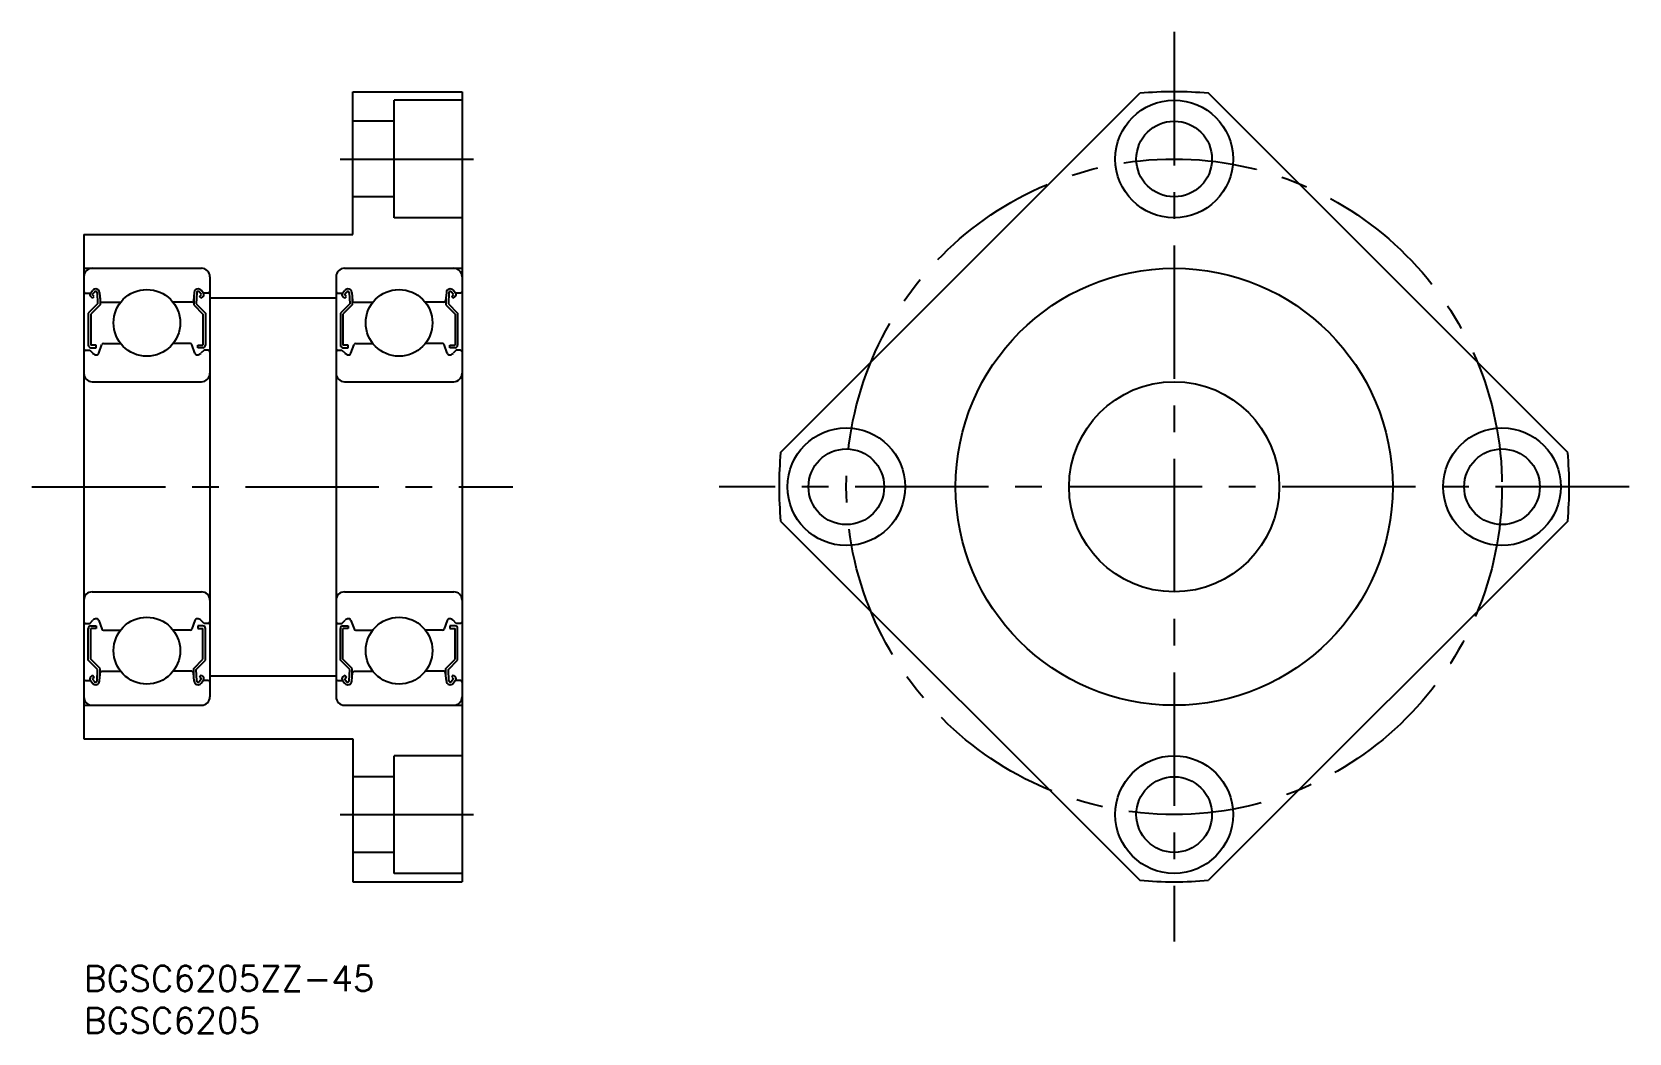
# Model space of a CAD drawing. Extents: x -6 to 184, y -8 to 111.
import ezdxf

# ---------------------------------------------------------------- set-up
doc = ezdxf.new("R2010")
doc.units = 0
doc.header["$LTSCALE"] = 0.5
doc.linetypes.add('CENTER', pattern=[50.8, 31.75, -6.35, 6.35, -6.35])
for name, color, linetype in [('MSM_CENTER', 1, 'CENTER'), ('MSM_CONTINUOUS', 7, 'CONTINUOUS'), ('MSM_PART_NUMBER', 7, 'CONTINUOUS')]:
    doc.layers.add(name, color=color, linetype=linetype)
doc.styles.get("Standard").update_dxf_attribs({"font": 'txt.shx', "height": 3, "bigfont": 'bigfont.shx'})

# ---------------------------------------------------------------- blocks, each defined once
blk = doc.blocks.new('*U1')
at = {"layer": 'MSM_PART_NUMBER'}
blk.add_text('BGSC6205ZZ-45', height=3, dxfattribs=at).set_placement((0, -3))
blk = doc.blocks.new('*U2')
at = {"layer": 'MSM_PART_NUMBER'}
blk.add_text('BGSC6205', height=3, dxfattribs=at).set_placement((0, -8))

msp = doc.modelspace()

# ---------------------------------------------------------------- linework, layer by layer
at = {"layer": 'MSM_CENTER'}
for p, q in [((129.71, 111.12), (129.71, 2.88)), ((30.5, 96), (46.5, 96)), ((-6.17, 57), (51.05, 57)), ((183.83, 57), (75.59, 57)), ((30.5, 18), (46.5, 18))]:
    msp.add_line(p, q, dxfattribs=at)
msp.add_circle((129.71, 57), 39, dxfattribs=at)
at = {"layer": 'MSM_CONTINUOUS'}
for p, q in [((32, 87), (32, 104)), ((32, 104), (45, 104)), ((36.9, 89), (36.9, 103)), ((45, 103), (36.9, 103)), ((45, 104), (45, 10)), ((82.89, 61.09), (125.62, 103.82)), ((176.53, 61.09), (133.8, 103.82)), ((36.9, 100.5), (32, 100.5)), ((36.9, 91.5), (32, 91.5)), ((45, 89), (36.9, 89)), ((0, 87), (0, 27)), ((0, 87), (32, 87)), ((0, 83), (14, 83)), ((15, 82), (15, 32)), ((30, 82), (30, 32)), ((31, 83), (45, 83)), ((0.2, 80.05), (0.78, 80.05)), ((0.78, 80.05), (1.06, 80.39)), ((1.01, 79.86), (1.29, 80.19)), ((1.24, 79.66), (1.01, 79.86)), ((1.57, 80.1), (1.63, 78.75)), ((1.87, 80.13), (1.96, 79.13)), ((13.13, 80.13), (13.04, 79.13)), ((13.43, 80.1), (13.37, 78.75)), ((13.99, 79.86), (13.71, 80.19)), ((13.76, 79.66), (13.99, 79.86)), ((14.22, 80.05), (13.94, 80.39)), ((14.8, 80.05), (14.22, 80.05)), ((30.2, 80.05), (30.78, 80.05)), ((30.78, 80.05), (31.06, 80.39)), ((31.01, 79.86), (31.29, 80.19)), ((31.24, 79.66), (31.01, 79.86)), ((31.57, 80.1), (31.63, 78.75)), ((31.87, 80.13), (31.96, 79.13)), ((43.13, 80.13), (43.04, 79.13)), ((43.43, 80.1), (43.37, 78.75)), ((43.99, 79.86), (43.71, 80.19)), ((43.76, 79.66), (43.99, 79.86)), ((44.22, 80.05), (43.94, 80.39)), ((44.8, 80.05), (44.22, 80.05)), ((1.63, 78.75), (0.53, 77.65)), ((1.05, 79.43), (0.82, 79.63)), ((1.93, 78.63), (0.83, 77.53)), ((1.05, 79.43), (1.24, 79.66)), ((1.93, 79.48), (1.93, 78.63)), ((2.16, 78.95), (4.38, 78.95)), ((12.84, 78.95), (10.62, 78.95)), ((13.07, 79.48), (13.07, 78.63)), ((13.07, 78.63), (14.17, 77.53)), ((13.37, 78.75), (14.47, 77.65)), ((13.95, 79.43), (13.76, 79.66)), ((13.95, 79.43), (14.18, 79.63)), ((15, 79.5), (30, 79.5)), ((31.63, 78.75), (30.53, 77.65)), ((31.05, 79.43), (30.82, 79.63)), ((31.93, 78.63), (30.83, 77.53)), ((31.05, 79.43), (31.24, 79.66)), ((31.93, 79.48), (31.93, 78.63)), ((32.16, 78.95), (34.38, 78.95)), ((42.84, 78.95), (40.62, 78.95)), ((43.07, 79.48), (43.07, 78.63)), ((43.07, 78.63), (44.17, 77.53)), ((43.37, 78.75), (44.47, 77.65)), ((43.95, 79.43), (43.76, 79.66)), ((43.95, 79.43), (44.18, 79.63)), ((0.53, 77.65), (0.53, 73.85)), ((0.83, 77.53), (0.83, 73.85)), ((14.17, 77.53), (14.17, 73.85)), ((14.47, 77.65), (14.47, 73.85)), ((30.53, 77.65), (30.53, 73.85)), ((30.83, 77.53), (30.83, 73.85)), ((44.17, 77.53), (44.17, 73.85)), ((44.47, 77.65), (44.47, 73.85)), ((0.2, 73.25), (0.7, 73.25)), ((0.7, 73.25), (1.07, 72.88)), ((1.45, 73.85), (0.83, 73.85)), ((0.83, 73.55), (1.45, 73.55)), ((1.45, 73.55), (1.45, 73.85)), ((1.78, 72.9), (2.15, 73.92)), ((2.34, 74.05), (4.38, 74.05)), ((12.66, 74.05), (10.62, 74.05)), ((13.22, 72.9), (12.85, 73.92)), ((13.55, 73.55), (13.55, 73.85)), ((13.55, 73.85), (14.17, 73.85)), ((14.17, 73.55), (13.55, 73.55)), ((14.3, 73.25), (13.93, 72.88)), ((14.8, 73.25), (14.3, 73.25)), ((30.2, 73.25), (30.7, 73.25)), ((30.7, 73.25), (31.07, 72.88)), ((31.45, 73.85), (30.83, 73.85)), ((30.83, 73.55), (31.45, 73.55)), ((31.45, 73.55), (31.45, 73.85)), ((31.78, 72.9), (32.15, 73.92)), ((32.34, 74.05), (34.38, 74.05)), ((42.66, 74.05), (40.62, 74.05)), ((43.22, 72.9), (42.85, 73.92)), ((43.55, 73.55), (43.55, 73.85)), ((43.55, 73.85), (44.17, 73.85)), ((44.17, 73.55), (43.55, 73.55)), ((44.3, 73.25), (43.93, 72.88)), ((44.8, 73.25), (44.3, 73.25)), ((1, 69.5), (14, 69.5)), ((31, 69.5), (44, 69.5)), ((82.89, 52.91), (125.62, 10.18)), ((176.53, 52.91), (133.8, 10.18)), ((1, 44.5), (14, 44.5)), ((31, 44.5), (44, 44.5)), ((0.2, 40.75), (0.7, 40.75)), ((0.53, 36.35), (0.53, 40.15)), ((0.7, 40.75), (1.07, 41.12)), ((0.83, 40.45), (1.45, 40.45)), ((1.45, 40.15), (0.83, 40.15)), ((0.83, 36.47), (0.83, 40.15)), ((1.45, 40.45), (1.45, 40.15)), ((1.78, 41.1), (2.15, 40.08)), ((2.34, 39.95), (4.38, 39.95)), ((12.66, 39.95), (10.62, 39.95)), ((13.22, 41.1), (12.85, 40.08)), ((14.17, 40.45), (13.55, 40.45)), ((13.55, 40.45), (13.55, 40.15)), ((13.55, 40.15), (14.17, 40.15)), ((14.3, 40.75), (13.93, 41.12)), ((14.17, 36.47), (14.17, 40.15)), ((14.8, 40.75), (14.3, 40.75)), ((14.47, 36.35), (14.47, 40.15)), ((30.2, 40.75), (30.7, 40.75)), ((30.53, 36.35), (30.53, 40.15)), ((30.7, 40.75), (31.07, 41.12)), ((30.83, 40.45), (31.45, 40.45)), ((31.45, 40.15), (30.83, 40.15)), ((30.83, 36.47), (30.83, 40.15)), ((31.45, 40.45), (31.45, 40.15)), ((31.78, 41.1), (32.15, 40.08)), ((32.34, 39.95), (34.38, 39.95)), ((42.66, 39.95), (40.62, 39.95)), ((43.22, 41.1), (42.85, 40.08)), ((44.17, 40.45), (43.55, 40.45)), ((43.55, 40.45), (43.55, 40.15)), ((43.55, 40.15), (44.17, 40.15)), ((44.3, 40.75), (43.93, 41.12)), ((44.17, 36.47), (44.17, 40.15)), ((44.8, 40.75), (44.3, 40.75)), ((44.47, 36.35), (44.47, 40.15)), ((1.63, 35.25), (0.53, 36.35)), ((1.93, 35.37), (0.83, 36.47)), ((13.07, 35.37), (14.17, 36.47)), ((13.37, 35.25), (14.47, 36.35)), ((31.63, 35.25), (30.53, 36.35)), ((31.93, 35.37), (30.83, 36.47)), ((43.07, 35.37), (44.17, 36.47)), ((43.37, 35.25), (44.47, 36.35)), ((1.05, 34.57), (0.82, 34.37)), ((1.24, 34.34), (1.01, 34.14)), ((1.05, 34.57), (1.24, 34.34)), ((1.57, 33.9), (1.63, 35.25)), ((1.87, 33.87), (1.96, 34.87)), ((1.93, 34.52), (1.93, 35.37)), ((2.16, 35.05), (4.38, 35.05)), ((12.84, 35.05), (10.62, 35.05)), ((13.13, 33.87), (13.04, 34.87)), ((13.07, 34.52), (13.07, 35.37)), ((13.43, 33.9), (13.37, 35.25)), ((13.95, 34.57), (13.76, 34.34)), ((13.76, 34.34), (13.99, 34.14)), ((13.95, 34.57), (14.18, 34.37)), ((15, 34.5), (30, 34.5)), ((31.05, 34.57), (30.82, 34.37)), ((31.24, 34.34), (31.01, 34.14)), ((31.05, 34.57), (31.24, 34.34)), ((31.57, 33.9), (31.63, 35.25)), ((31.87, 33.87), (31.96, 34.87)), ((31.93, 34.52), (31.93, 35.37)), ((32.16, 35.05), (34.38, 35.05)), ((42.84, 35.05), (40.62, 35.05)), ((43.13, 33.87), (43.04, 34.87)), ((43.07, 34.52), (43.07, 35.37)), ((43.43, 33.9), (43.37, 35.25)), ((43.95, 34.57), (43.76, 34.34)), ((43.76, 34.34), (43.99, 34.14)), ((43.95, 34.57), (44.18, 34.37)), ((0.2, 33.95), (0.78, 33.95)), ((0.78, 33.95), (1.06, 33.61)), ((1.01, 34.14), (1.29, 33.81)), ((13.99, 34.14), (13.71, 33.81)), ((14.22, 33.95), (13.94, 33.61)), ((14.8, 33.95), (14.22, 33.95)), ((30.2, 33.95), (30.78, 33.95)), ((30.78, 33.95), (31.06, 33.61)), ((31.01, 34.14), (31.29, 33.81)), ((43.99, 34.14), (43.71, 33.81)), ((44.22, 33.95), (43.94, 33.61)), ((44.8, 33.95), (44.22, 33.95)), ((0, 31), (14, 31)), ((31, 31), (45, 31)), ((0, 27), (32, 27)), ((32, 27), (32, 10)), ((45, 25), (36.9, 25)), ((36.9, 11), (36.9, 25)), ((36.9, 22.5), (32, 22.5)), ((36.9, 13.5), (32, 13.5)), ((32, 10), (45, 10)), ((45, 11), (36.9, 11))]:
    msp.add_line(p, q, dxfattribs=at)
for centre, radius in [((129.71, 96), 7), ((129.71, 96), 4.5), ((129.71, 57), 26), ((7.5, 76.5), 3.97), ((37.5, 76.5), 3.97), ((129.71, 57), 12.5), ((90.71, 57), 7), ((168.71, 57), 7), ((90.71, 57), 4.5), ((168.71, 57), 4.5), ((7.5, 37.5), 3.97), ((37.5, 37.5), 3.97), ((129.71, 18), 7), ((129.71, 18), 4.5)]:
    msp.add_circle(centre, radius, dxfattribs=at)
for centre, radius, start, end in [((129.71, 57), 47, 85.0078, 94.9922), ((1, 82), 1, 90, 180), ((14, 82), 1, 0, 90), ((31, 82), 1, 90, 180), ((44, 82), 1, 0, 90), ((0.2, 80.25), 0.2, 180, 270), ((1.01, 79.86), 0.3, 139.9105, 229.9992), ((1.41, 80.09), 0.46, 4.9869, 139.9105), ((1.41, 80.09), 0.16, 2.3754, 139.9946), ((13.59, 80.09), 0.46, 40.0895, 175.0131), ((13.59, 80.09), 0.16, 40.0054, 177.6246), ((13.99, 79.86), 0.3, 310.0008, 40.0895), ((14.8, 80.25), 0.2, 270, 0), ((30.2, 80.25), 0.2, 180, 270), ((31.01, 79.86), 0.3, 139.9105, 229.9992), ((31.41, 80.09), 0.46, 4.9869, 139.9105), ((31.41, 80.09), 0.16, 2.3754, 139.9946), ((43.59, 80.09), 0.46, 40.0895, 175.0131), ((43.59, 80.09), 0.16, 40.0054, 177.6246), ((43.99, 79.86), 0.3, 310.0008, 40.0895), ((44.8, 80.25), 0.2, 270, 0), ((2.16, 79.15), 0.2, 184.9869, 270), ((12.84, 79.15), 0.2, 270, 355.0131), ((32.16, 79.15), 0.2, 184.9869, 270), ((42.84, 79.15), 0.2, 270, 355.0131), ((0.2, 73.05), 0.2, 90, 180), ((0.83, 73.85), 0.3, 180, 270), ((1.5, 73.3), 0.6, 225.0023, 270.4116), ((1.5, 73), 0.3, 270.5489, 340.0304), ((2.34, 73.85), 0.2, 90, 160.0304), ((12.66, 73.85), 0.2, 19.9696, 90), ((13.5, 73), 0.3, 199.9696, 269.4511), ((13.5, 73.3), 0.6, 269.5884, 314.9977), ((14.17, 73.85), 0.3, 270, 0), ((14.8, 73.05), 0.2, 0, 90), ((30.2, 73.05), 0.2, 90, 180), ((30.83, 73.85), 0.3, 180, 270), ((31.5, 73.3), 0.6, 225.0023, 270.4116), ((31.5, 73), 0.3, 270.5489, 340.0304), ((32.34, 73.85), 0.2, 90, 160.0304), ((42.66, 73.85), 0.2, 19.9696, 90), ((43.5, 73), 0.3, 199.9696, 269.4511), ((43.5, 73.3), 0.6, 269.5884, 314.9977), ((44.17, 73.85), 0.3, 270, 0), ((44.8, 73.05), 0.2, 0, 90), ((1, 70.5), 1, 180, 270), ((14, 70.5), 1, 270, 0), ((31, 70.5), 1, 180, 270), ((44, 70.5), 1, 270, 0), ((129.71, 57), 47, 175.0078, 184.9922), ((129.71, 57), 47, 355.0078, 4.9922), ((1, 43.5), 1, 90, 180), ((14, 43.5), 1, 0, 90), ((31, 43.5), 1, 90, 180), ((44, 43.5), 1, 0, 90), ((0.2, 40.95), 0.2, 180, 270), ((0.83, 40.15), 0.3, 90, 180), ((1.5, 40.7), 0.6, 89.5884, 134.9977), ((1.5, 41), 0.3, 19.9696, 89.4511), ((2.34, 40.15), 0.2, 199.9696, 270), ((12.66, 40.15), 0.2, 270, 340.0304), ((13.5, 41), 0.3, 90.5489, 160.0304), ((13.5, 40.7), 0.6, 45.0023, 90.4116), ((14.17, 40.15), 0.3, 0, 90), ((14.8, 40.95), 0.2, 270, 0), ((30.2, 40.95), 0.2, 180, 270), ((30.83, 40.15), 0.3, 90, 180), ((31.5, 40.7), 0.6, 89.5884, 134.9977), ((31.5, 41), 0.3, 19.9696, 89.4511), ((32.34, 40.15), 0.2, 199.9696, 270), ((42.66, 40.15), 0.2, 270, 340.0304), ((43.5, 41), 0.3, 90.5489, 160.0304), ((43.5, 40.7), 0.6, 45.0023, 90.4116), ((44.17, 40.15), 0.3, 0, 90), ((44.8, 40.95), 0.2, 270, 0), ((1.01, 34.14), 0.3, 130.0008, 220.0895), ((2.16, 34.85), 0.2, 90, 175.0131), ((12.84, 34.85), 0.2, 4.9869, 90), ((13.99, 34.14), 0.3, 319.9105, 49.9992), ((31.01, 34.14), 0.3, 130.0008, 220.0895), ((32.16, 34.85), 0.2, 90, 175.0131), ((42.84, 34.85), 0.2, 4.9869, 90), ((43.99, 34.14), 0.3, 319.9105, 49.9992), ((0.2, 33.75), 0.2, 90, 180), ((1.41, 33.91), 0.46, 220.0895, 355.0131), ((1.41, 33.91), 0.16, 220.0054, 357.6246), ((13.59, 33.91), 0.46, 184.9869, 319.9105), ((13.59, 33.91), 0.16, 182.3754, 319.9946), ((14.8, 33.75), 0.2, 0, 90), ((30.2, 33.75), 0.2, 90, 180), ((31.41, 33.91), 0.46, 220.0895, 355.0131), ((31.41, 33.91), 0.16, 220.0054, 357.6246), ((43.59, 33.91), 0.46, 184.9869, 319.9105), ((43.59, 33.91), 0.16, 182.3754, 319.9946), ((44.8, 33.75), 0.2, 0, 90), ((1, 32), 1, 180, 270), ((14, 32), 1, 270, 0), ((31, 32), 1, 180, 270), ((44, 32), 1, 270, 0), ((129.71, 57), 47, 265.0078, 274.9922)]:
    msp.add_arc(centre, radius, start, end, dxfattribs=at)

# ---------------------------------------------------------------- block references
for name in ['*U1', '*U2']:
    msp.add_blockref(name, (0, 0), dxfattribs=at)

doc.saveas('drawing.dxf')
